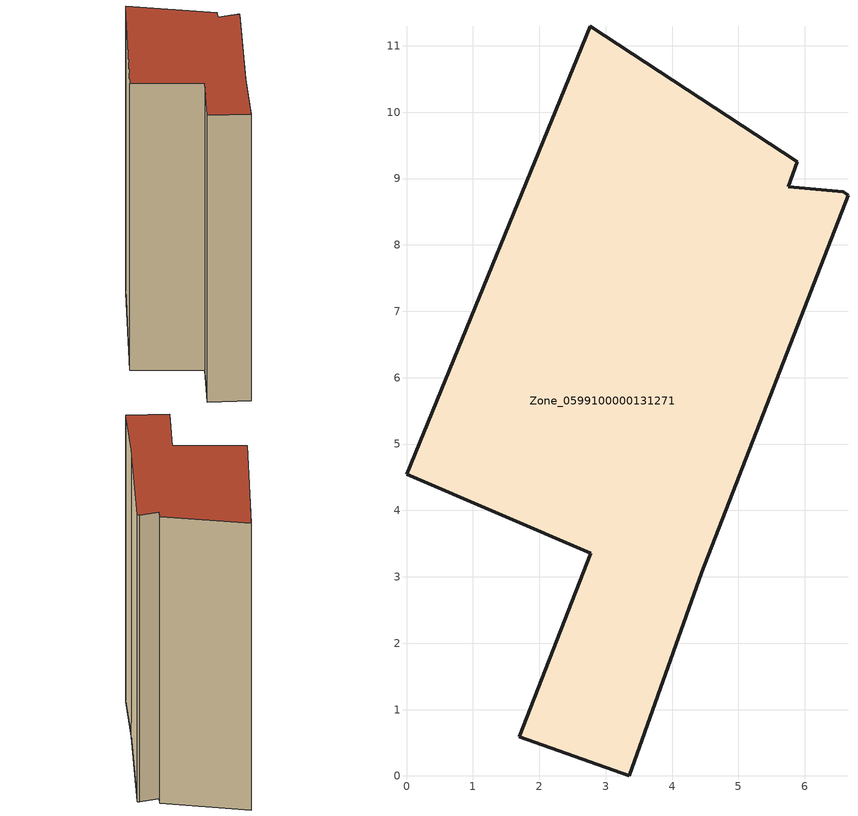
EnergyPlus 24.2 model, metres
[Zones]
Zone_0599100000131271
 floor ground (C_G): 2.78,3.36 0,4.55 2.77,11.3 5.89,9.25 5.75,8.87 6.58,8.8 6.65,8.75 4.45,3.07 3.36,0 1.7,0.59 z0
 wall outside (C_F): 0,4.55 2.78,3.36 1.7,0.59 3.36,0 4.45,3.07 6.65,8.75 6.58,8.8 5.75,8.87 5.89,9.25 2.77,11.3 0,4.55 z0:12.77
 roof outside (C_R): 6.58,8.8 5.75,8.87 5.89,9.25 2.77,11.3 0,4.55 2.78,3.36 1.7,0.59 3.36,0 4.45,3.07 6.65,8.75 z12.77
[BUILDING]
Pand.0599100000131271: North Axis=0; Terrain=City; Loads Convergence Tolerance Value=0.04; Temperature Convergence Tolerance Value=0.4; Solar Distribution=FullExterior; Maximum Number of Warmup Days=25; Minimum Number of Warmup Days=1
[Site:Location]
Rotterdam.The.Hague.AP_ZH_NLD Design_Conditions: Latitude=51.96; Longitude=4.45; Time Zone=1; Elevation=-4.5
[SITE:GROUNDTEMPERATURE:BUILDINGSURFACE]
18, 18, 18, 18, 18, 18, 18, 18, 18, 18, 18, 18
[MATERIAL] Thermal Absorptance=0.9; Solar Absorptance=0.7; Visible Absorptance=0.7
Name | Roughness | Thickness | Conductivity | Density | Specific Heat
G.TI.1946 | MediumSmooth | 0.15 | 1 | 540 | 1210
F.TI.1946 | Rough | 0.3 | 0.857143 | 1920 | 840
R.TI.1946 | MediumRough | 0.2 | 0.1 | 1500 | 1000
[CONSTRUCTION]
C_G: G.TI.1946
C_F: F.TI.1946
C_R: R.TI.1946
[ZONE]
Zone_0599100000131271: Type=1; Multiplier=1; Ceiling Height=Autocalculate; Volume=Autocalculate; Floor Area=autocalculate; Part of Total Floor Area=Yes
[ZONEINFILTRATION:DESIGNFLOWRATE]
Infil_Zone_0599100000131271: Zone or ZoneList or Space or SpaceList=Zone_0599100000131271; Schedule=AlwaysOn; Design Flow Rate Calculation Method=Flow/Area; Flow Rate per Floor Area=0.003; Constant Term Coefficient=1; Temperature Term Coefficient=0; Velocity Term Coefficient=0; Velocity Squared Term Coefficient=0
[HVACTEMPLATE:ZONE:IDEALLOADSAIRSYSTEM]
Zone_0599100000131271: Maximum Heating Supply Air Temperature=50; Minimum Cooling Supply Air Temperature=13; Maximum Heating Supply Air Humidity Ratio=0.0156; Minimum Cooling Supply Air Humidity Ratio=0.0077; Heating Limit=NoLimit; Cooling Limit=NoLimit; Dehumidification Control Type=ConstantSensibleHeatRatio; Cooling Sensible Heat Ratio=0.7; Dehumidification Setpoint=60; Humidification Control Type=None; Humidification Setpoint=30; Outdoor Air Method=None; Outdoor Air Flow Rate per Person=0.00944; Outdoor Air Flow Rate per Zone Floor Area=0; Outdoor Air Flow Rate per Zone=0; Demand Controlled Ventilation Type=None; Outdoor Air Economizer Type=NoEconomizer; Heat Recovery Type=None; Sensible Heat Recovery Effectiveness=0.7; Latent Heat Recovery Effectiveness=0.65
[ZONECONTROL:THERMOSTAT]
ThermostatControl_Zone_0599100000131271: Zone or ZoneList=Zone_0599100000131271; Control Type Schedule=DualSetpointControlType; Control 1=Thermostat_Zone_0599100000131271; Temperature Difference Between Cutout And Setpoint=0
[THERMOSTATSETPOINT:DUALSETPOINT]
Thermostat_Zone_0599100000131271: Heating Setpoint Temperature Schedule=HeatingSetpoint_Zone_0599100000131271; Cooling Setpoint Temperature Schedule=CoolingSetpoint_Zone_0599100000131271
[SCHEDULE:COMPACT]
HeatingSetpoint_Zone_0599100000131271: Through: 12/31, For: AllDays, Until: 24:00, 21
CoolingSetpoint_Zone_0599100000131271: Through: 12/31, For: AllDays, Until: 24:00, 24
DualSetpointControlType: Through: 12/31, For: AllDays, Until: 24:00, 4
AlwaysOn: Through: 12/31, For: AllDays, Until: 24:00, 1
